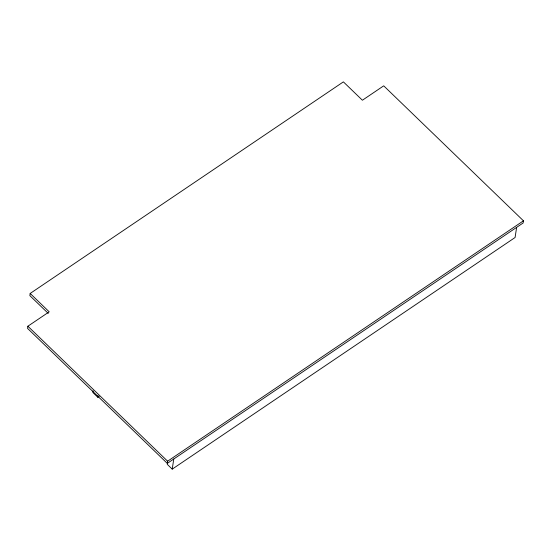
<?xml version="1.0" encoding="UTF-8"?>
<svg xmlns="http://www.w3.org/2000/svg" width="551" height="551" viewBox="0 0 551 551"><rect width="100%" height="100%" fill="white"/><g stroke="black" fill="none" stroke-linecap="round" stroke-linejoin="round"><path stroke-width="0.83" d="M30.181 293.456L49.197 311.825L27.881 326.226L27.55 328.396L167.29 463.377L523.119 222.99L523.45 220.813L383.71 85.832L362.4 100.234L343.383 81.865L30.181 293.456L29.844 295.632L48.247 313.409M93.105 390.769L92.844 392.464L97.802 397.257L99.228 396.293M97.802 397.257L98.064 395.563M167.29 463.377L167.621 461.201L523.45 220.813M167.518 462.654L167.263 464.348L172.222 469.135L515.082 237.509L516.631 227.37M172.222 469.135L173.772 458.997M27.881 326.226L167.621 461.201"/></g></svg>
